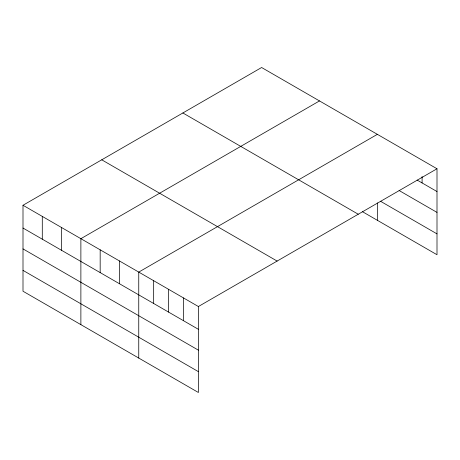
<?xml version="1.0" encoding="UTF-8"?>
<svg xmlns="http://www.w3.org/2000/svg" width="460" height="460" viewBox="0 0 460 460"><rect width="100%" height="100%" fill="white"/><g stroke="black" fill="none" stroke-linecap="round" stroke-linejoin="round"><path stroke-width="0.69" d="M437 168.768L261.613 67.511L23 205.269L23 291.232L198.386 392.489L198.386 306.527L437 168.768L437 254.731L362.434 211.68M319.493 100.924L80.879 238.688L80.879 324.645M377.367 134.337L138.753 272.101L138.753 358.064M417.122 180.067L437 191.544M399.107 190.515L437 212.393M380.472 201.244L437 233.875M182.873 112.97L358.259 214.228M101.74 159.81L277.127 261.067M23 205.269L198.386 306.527M23 228.045L198.386 329.303M23 248.894L198.386 350.158M23 270.382L198.386 371.64M422.09 176.531L422.09 182.936M377.367 202.923L377.367 220.3M183.477 297.925L183.477 320.695M168.573 289.317L168.573 312.087M153.663 280.709L153.663 303.485M119.462 260.964L119.462 283.739M100.171 249.826L100.171 272.596M61.582 227.545L61.582 250.32M42.291 216.407L42.291 239.183"/></g></svg>
